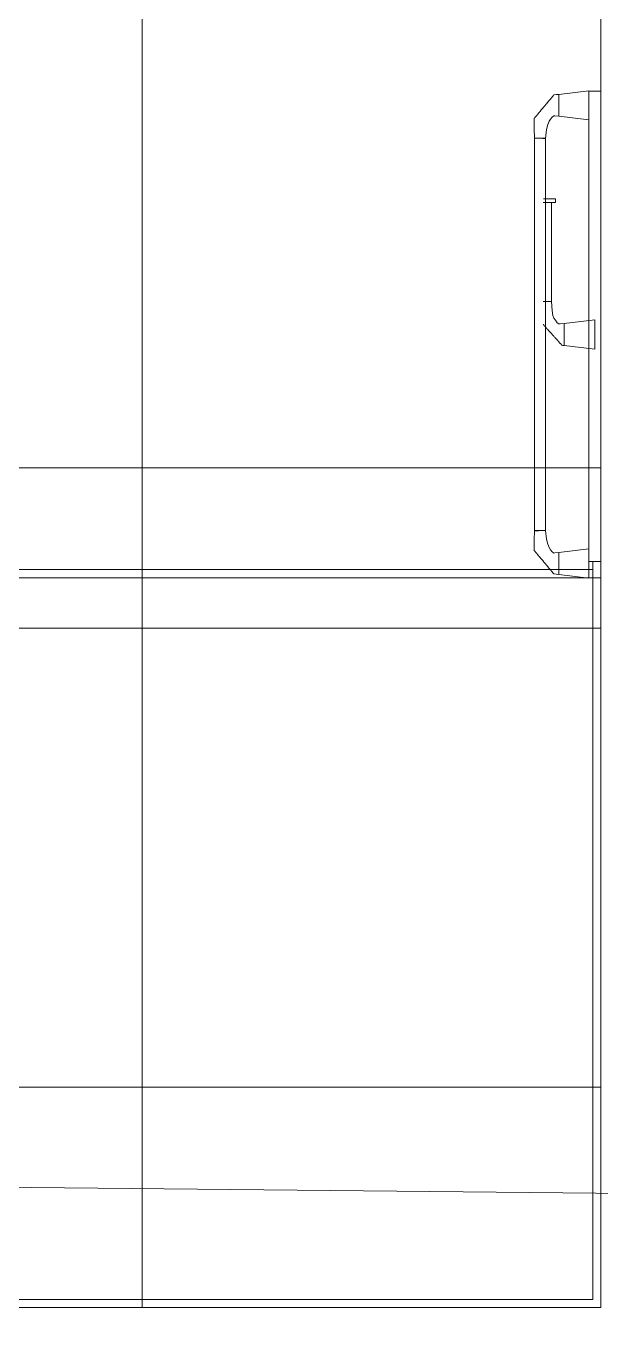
# Model space of a CAD drawing. Header units: metres. Extents: x 3856 to 4207, y -1118 to -691.
# Drawn here: x 3997.747 to 3998.456, y -990.257 to -988.647 of the extents above; entities that cross this region are included whole.
import ezdxf

# ---------------------------------------------------------------- set-up
doc = ezdxf.new("R2010")
doc.units = ezdxf.units.M
for name, color, linetype, lineweight in [('Common Edges', 7, 'Continuous', 9), ('Floors', 7, 'Continuous', 9), ('Furniture', 7, 'Continuous', 9), ('Surface Pattern', 7, 'Continuous', 9), ('Text Notes', 7, 'Continuous', 9), ('Walls', 7, 'Continuous', 9)]:
    doc.layers.add(name, color=color, linetype=linetype, lineweight=lineweight)

# ---------------------------------------------------------------- blocks, each defined once
blk = doc.blocks.new('KR6215551-Toallero-barra-Koral-mate-black - Mate back-11660680-IMPLANTACIÓN - KIT COMERCIAL')
at = {"layer": 'Furniture'}
for p, q in [((-0.1755, -0.0075), (-0.171, -0.0441)), ((-0.1395, -0.0075), (-0.1755, -0.0075)), ((-0.1395, -0.0075), (-0.1755, -0.0075)), ((-0.144, -0.0441), (-0.1395, -0.0075)), ((0.3895, -0.0075), (0.394, -0.0441)), ((0.4255, -0.0075), (0.3895, -0.0075)), ((0.4255, -0.0075), (0.3895, -0.0075)), ((0.421, -0.0441), (0.4255, -0.0075)), ((-0.171, -0.0441), (-0.144, -0.0441)), ((-0.171, -0.0441), (-0.144, -0.0441)), ((0.394, -0.0441), (0.421, -0.0441)), ((0.394, -0.0441), (0.421, -0.0441)), ((0.3669, -0.0609), (-0.1169, -0.0609)), ((-0.1169, -0.0609), (-0.1169, -0.0628)), ((-0.1169, -0.0609), (-0.1169, -0.0743)), ((0.3669, -0.0628), (0.3669, -0.0609)), ((0.3669, -0.0743), (0.3669, -0.0609)), ((-0.1169, -0.0723), (-0.1169, -0.0743)), ((-0.1169, -0.0743), (0.3669, -0.0743)), ((0.3669, -0.0743), (0.3669, -0.0723))]:
    blk.add_line(p, q, dxfattribs=at)
at = {"layer": 'Furniture', "flags": 128}
for points in [[(-0.171, -0.0441), (-0.1708, -0.0474), (-0.1703, -0.0504)], [(-0.1703, -0.0504), (-0.1708, -0.0474), (-0.171, -0.0441)], [(-0.171, -0.0441), (-0.1706, -0.0441), (-0.1692, -0.0441), (-0.1671, -0.0441), (-0.1643, -0.0441), (-0.161, -0.0441), (-0.1575, -0.0441), (-0.154, -0.0441), (-0.1508, -0.0441), (-0.148, -0.0441), (-0.1458, -0.0441), (-0.1445, -0.0441), (-0.144, -0.0441)], [(-0.144, -0.0441), (-0.1445, -0.0441), (-0.1458, -0.0441), (-0.148, -0.0441), (-0.1508, -0.0441), (-0.154, -0.0441), (-0.1575, -0.0441), (-0.161, -0.0441), (-0.1643, -0.0441), (-0.1671, -0.0441), (-0.1692, -0.0441), (-0.1706, -0.0441), (-0.171, -0.0441)], [(-0.1167, -0.0609), (-0.1276, -0.0595), (-0.1337, -0.0579), (-0.1378, -0.0564), (-0.1405, -0.0547), (-0.1429, -0.0526), (-0.1446, -0.0503), (-0.1444, -0.0491), (-0.144, -0.0441)], [(-0.144, -0.0441), (-0.1444, -0.0491), (-0.1446, -0.0503), (-0.1429, -0.0526), (-0.1405, -0.0547), (-0.1378, -0.0564), (-0.1337, -0.0579), (-0.1276, -0.0595), (-0.1167, -0.0609)], [(0.3667, -0.0609), (0.3776, -0.0595), (0.3837, -0.0579), (0.3878, -0.0564), (0.3905, -0.0547), (0.3929, -0.0526), (0.3946, -0.0503), (0.3944, -0.0491), (0.394, -0.0441)], [(0.394, -0.0441), (0.3944, -0.0491), (0.3946, -0.0503), (0.3929, -0.0526), (0.3905, -0.0547), (0.3878, -0.0564), (0.3837, -0.0579), (0.3776, -0.0595), (0.3667, -0.0609)], [(0.421, -0.0441), (0.4206, -0.0441), (0.4192, -0.0441), (0.4171, -0.0441), (0.4143, -0.0441), (0.411, -0.0441), (0.4075, -0.0441), (0.404, -0.0441), (0.4008, -0.0441), (0.398, -0.0441), (0.3958, -0.0441), (0.3945, -0.0441), (0.394, -0.0441)], [(0.394, -0.0441), (0.3945, -0.0441), (0.3958, -0.0441), (0.398, -0.0441), (0.4008, -0.0441), (0.404, -0.0441), (0.4075, -0.0441), (0.411, -0.0441), (0.4143, -0.0441), (0.4171, -0.0441), (0.4192, -0.0441), (0.4206, -0.0441), (0.421, -0.0441)], [(0.421, -0.0441), (0.4208, -0.0474), (0.4203, -0.0504)], [(0.4203, -0.0504), (0.4208, -0.0474), (0.421, -0.0441)], [(-0.1167, -0.0609), (-0.1168, -0.0611), (-0.1168, -0.0617), (-0.1168, -0.0628), (-0.1168, -0.0642), (-0.1169, -0.0658), (-0.1169, -0.0676), (-0.117, -0.0693), (-0.117, -0.0709), (-0.117, -0.0723), (-0.117, -0.0734), (-0.1171, -0.074), (-0.1171, -0.0742)], [(-0.1168, -0.0628), (-0.1168, -0.0617), (-0.1168, -0.0611), (-0.1167, -0.0609)], [(0.3667, -0.0609), (0.3668, -0.0611), (0.3668, -0.0617), (0.3668, -0.0628)], [(0.3671, -0.0742), (0.3671, -0.074), (0.367, -0.0734), (0.367, -0.0723), (0.367, -0.0709), (0.367, -0.0693), (0.3669, -0.0676), (0.3669, -0.0658), (0.3668, -0.0642), (0.3668, -0.0628), (0.3668, -0.0617), (0.3668, -0.0611), (0.3667, -0.0609)], [(-0.1417, -0.0745), (-0.1362, -0.0746), (-0.1289, -0.0745), (-0.1171, -0.0742)], [(-0.1171, -0.0742), (-0.1289, -0.0745), (-0.1362, -0.0746), (-0.1417, -0.0745)], [(-0.1171, -0.0742), (-0.1171, -0.074), (-0.117, -0.0734), (-0.117, -0.0723), (-0.117, -0.0709), (-0.117, -0.0693)], [(0.367, -0.0693), (0.367, -0.0709), (0.367, -0.0723), (0.367, -0.0734), (0.3671, -0.074), (0.3671, -0.0742)], [(0.3917, -0.0745), (0.3862, -0.0746), (0.3789, -0.0745), (0.3671, -0.0742)], [(0.3671, -0.0742), (0.3789, -0.0745), (0.3862, -0.0746), (0.3917, -0.0745)]]:
    blk.add_lwpolyline(points, dxfattribs=at)
at = {"layer": 'Furniture'}
for points, knots in [([(-0.1703, -0.0504), (-0.1703, -0.0505), (-0.1701, -0.0506), (-0.1698, -0.0509), (-0.1696, -0.0511), (-0.1693, -0.0513), (-0.1689, -0.0516), (-0.1683, -0.0522), (-0.1676, -0.0527), (-0.167, -0.0532), (-0.1665, -0.0537), (-0.166, -0.0541), (-0.1653, -0.0547), (-0.1645, -0.0553), (-0.164, -0.0558), (-0.1634, -0.0562), (-0.1627, -0.0569), (-0.1618, -0.0576), (-0.161, -0.0583), (-0.1604, -0.0588), (-0.1599, -0.0592), (-0.1595, -0.0595), (-0.1588, -0.0601), (-0.158, -0.0608), (-0.157, -0.0616), (-0.1561, -0.0623), (-0.1552, -0.0631), (-0.1541, -0.064), (-0.1527, -0.0652), (-0.1512, -0.0665), (-0.1502, -0.0673), (-0.1496, -0.0678), (-0.1492, -0.0681), (-0.1488, -0.0685), (-0.1482, -0.069), (-0.1475, -0.0696), (-0.1468, -0.0702), (-0.1463, -0.0706), (-0.146, -0.0708), (-0.1459, -0.071), (-0.1457, -0.0711), (-0.1454, -0.0713), (-0.1449, -0.0717), (-0.1443, -0.0723), (-0.1437, -0.0728), (-0.1433, -0.0731), (-0.143, -0.0734), (-0.1427, -0.0736), (-0.1424, -0.0738), (-0.1421, -0.0741), (-0.1418, -0.0743), (-0.1417, -0.0744), (-0.1417, -0.0745)], [-1, -1, -1, -1, -0.95, -0.925, -0.9125, -0.9, -0.875, -0.85, -0.825, -0.8, -0.7875, -0.775, -0.75, -0.725, -0.7125, -0.7, -0.675, -0.65, -0.625, -0.6125, -0.6, -0.5875, -0.575, -0.55, -0.525, -0.5, -0.475, -0.45, -0.4, -0.35, -0.325, -0.3125, -0.3, -0.2875, -0.275, -0.25, -0.225, -0.2125, -0.20625, -0.2, -0.19375, -0.1875, -0.175, -0.15, -0.125, -0.1125, -0.1, -0.0875, -0.075, -0.05, -0.025, 0, 0, 0, 0]), ([(-0.1417, -0.0745), (-0.1417, -0.0744), (-0.1418, -0.0743), (-0.1421, -0.0741), (-0.1424, -0.0738), (-0.1427, -0.0736), (-0.143, -0.0734), (-0.1433, -0.0731), (-0.1437, -0.0728), (-0.1443, -0.0723), (-0.1449, -0.0717), (-0.1454, -0.0713), (-0.1457, -0.0711), (-0.1459, -0.071), (-0.146, -0.0708), (-0.1463, -0.0706), (-0.1468, -0.0702), (-0.1475, -0.0696), (-0.1482, -0.069), (-0.1488, -0.0685), (-0.1492, -0.0681), (-0.1496, -0.0678), (-0.1502, -0.0673), (-0.1512, -0.0665), (-0.1527, -0.0652), (-0.1541, -0.064), (-0.1552, -0.0631), (-0.1561, -0.0623), (-0.157, -0.0616), (-0.158, -0.0608), (-0.1588, -0.0601), (-0.1595, -0.0595), (-0.1601, -0.059), (-0.1608, -0.0584), (-0.1618, -0.0576), (-0.1627, -0.0569), (-0.1634, -0.0562), (-0.164, -0.0558), (-0.1645, -0.0553), (-0.1653, -0.0547), (-0.166, -0.0541), (-0.1665, -0.0537), (-0.1669, -0.0533), (-0.1672, -0.053), (-0.1677, -0.0526), (-0.1683, -0.0522), (-0.1689, -0.0516), (-0.1693, -0.0513), (-0.1696, -0.0511), (-0.1698, -0.0509), (-0.1701, -0.0506), (-0.1703, -0.0505), (-0.1703, -0.0504)], [-1, -1, -1, -1, -0.975, -0.95, -0.925, -0.9125, -0.9, -0.8875, -0.875, -0.85, -0.825, -0.8125, -0.80625, -0.8, -0.79375, -0.7875, -0.775, -0.75, -0.725, -0.7125, -0.7, -0.6875, -0.675, -0.65, -0.6, -0.55, -0.525, -0.5, -0.475, -0.45, -0.425, -0.4125, -0.4, -0.375, -0.35, -0.325, -0.3, -0.2875, -0.275, -0.25, -0.225, -0.2125, -0.2, -0.1875, -0.175, -0.15, -0.125, -0.1, -0.0875, -0.075, -0.05, 0, 0, 0, 0]), ([(0.4203, -0.0504), (0.4203, -0.0505), (0.4201, -0.0506), (0.4198, -0.0509), (0.4196, -0.0511), (0.4193, -0.0513), (0.4189, -0.0516), (0.4183, -0.0522), (0.4176, -0.0527), (0.417, -0.0532), (0.4165, -0.0537), (0.416, -0.0541), (0.4153, -0.0547), (0.4145, -0.0553), (0.414, -0.0558), (0.4134, -0.0562), (0.4127, -0.0569), (0.4118, -0.0576), (0.411, -0.0583), (0.4104, -0.0588), (0.4099, -0.0592), (0.4095, -0.0595), (0.4088, -0.0601), (0.408, -0.0608), (0.407, -0.0616), (0.4061, -0.0623), (0.4052, -0.0631), (0.4041, -0.064), (0.4027, -0.0652), (0.4012, -0.0665), (0.4002, -0.0673), (0.3996, -0.0678), (0.3992, -0.0681), (0.3988, -0.0685), (0.3982, -0.069), (0.3975, -0.0696), (0.3968, -0.0702), (0.3963, -0.0706), (0.396, -0.0708), (0.3959, -0.071), (0.3957, -0.0711), (0.3954, -0.0713), (0.3949, -0.0717), (0.3943, -0.0723), (0.3937, -0.0728), (0.3933, -0.0731), (0.393, -0.0734), (0.3927, -0.0736), (0.3924, -0.0738), (0.3921, -0.0741), (0.3918, -0.0743), (0.3917, -0.0744), (0.3917, -0.0745)], [-1, -1, -1, -1, -0.95, -0.925, -0.9125, -0.9, -0.875, -0.85, -0.825, -0.8, -0.7875, -0.775, -0.75, -0.725, -0.7125, -0.7, -0.675, -0.65, -0.625, -0.6125, -0.6, -0.5875, -0.575, -0.55, -0.525, -0.5, -0.475, -0.45, -0.4, -0.35, -0.325, -0.3125, -0.3, -0.2875, -0.275, -0.25, -0.225, -0.2125, -0.20625, -0.2, -0.19375, -0.1875, -0.175, -0.15, -0.125, -0.1125, -0.1, -0.0875, -0.075, -0.05, -0.025, 0, 0, 0, 0]), ([(0.3917, -0.0745), (0.3917, -0.0744), (0.3918, -0.0743), (0.3921, -0.0741), (0.3924, -0.0738), (0.3927, -0.0736), (0.393, -0.0734), (0.3933, -0.0731), (0.3937, -0.0728), (0.3943, -0.0723), (0.3949, -0.0717), (0.3954, -0.0713), (0.3957, -0.0711), (0.3959, -0.071), (0.396, -0.0708), (0.3963, -0.0706), (0.3968, -0.0702), (0.3975, -0.0696), (0.3982, -0.069), (0.3988, -0.0685), (0.3992, -0.0681), (0.3996, -0.0678), (0.4002, -0.0673), (0.4012, -0.0665), (0.4027, -0.0652), (0.4041, -0.064), (0.4052, -0.0631), (0.4061, -0.0623), (0.407, -0.0616), (0.408, -0.0608), (0.4088, -0.0601), (0.4095, -0.0595), (0.4101, -0.059), (0.4108, -0.0584), (0.4118, -0.0576), (0.4127, -0.0569), (0.4134, -0.0562), (0.414, -0.0558), (0.4145, -0.0553), (0.4153, -0.0547), (0.416, -0.0541), (0.4165, -0.0537), (0.4169, -0.0533), (0.4172, -0.053), (0.4177, -0.0526), (0.4183, -0.0522), (0.4189, -0.0516), (0.4193, -0.0513), (0.4196, -0.0511), (0.4198, -0.0509), (0.4201, -0.0506), (0.4203, -0.0505), (0.4203, -0.0504)], [-1, -1, -1, -1, -0.975, -0.95, -0.925, -0.9125, -0.9, -0.8875, -0.875, -0.85, -0.825, -0.8125, -0.80625, -0.8, -0.79375, -0.7875, -0.775, -0.75, -0.725, -0.7125, -0.7, -0.6875, -0.675, -0.65, -0.6, -0.55, -0.525, -0.5, -0.475, -0.45, -0.425, -0.4125, -0.4, -0.375, -0.35, -0.325, -0.3, -0.2875, -0.275, -0.25, -0.225, -0.2125, -0.2, -0.1875, -0.175, -0.15, -0.125, -0.1, -0.0875, -0.075, -0.05, 0, 0, 0, 0])]:
    blk.add_open_spline(points, degree=3, knots=knots, dxfattribs=at)
blk = doc.blocks.new('KR6155551-Portarollos-Koral-mate-black - Mate black-11660681-IMPLANTACIÓN - KIT COMERCIAL')
at = {"layer": 'Furniture'}
for p, q in [((0.107, -0.0001), (0.1115, -0.0379)), ((0.143, -0.0001), (0.107, -0.0001)), ((0.143, -0.0001), (0.107, -0.0001)), ((0.1385, -0.0379), (0.143, -0.0001)), ((0.1115, -0.0379), (0.1385, -0.0379)), ((0.1115, -0.0379), (0.1385, -0.0379)), ((-0.0375, -0.0484), (-0.0421, -0.0484)), ((-0.0421, -0.0484), (-0.0421, -0.0601)), ((-0.0421, -0.0601), (-0.0421, -0.0632)), ((-0.0421, -0.0601), (-0.0421, -0.0632)), ((-0.0375, -0.0601), (-0.0375, -0.0484)), ((0.0844, -0.0534), (-0.0375, -0.0534)), ((-0.0375, -0.0534), (-0.0375, -0.0635)), ((-0.0375, -0.0534), (-0.0375, -0.0635)), ((-0.0375, -0.0632), (-0.0375, -0.0601)), ((-0.0375, -0.0632), (-0.0375, -0.0601)), ((0.0844, -0.0635), (0.0844, -0.0534)), ((0.0844, -0.0635), (0.0844, -0.0534))]:
    blk.add_line(p, q, dxfattribs=at)
at = {"layer": 'Furniture', "flags": 128}
for points in [[(0.0844, -0.0534), (0.0955, -0.0525), (0.1017, -0.0515), (0.1048, -0.0503), (0.1075, -0.0486), (0.1105, -0.0465), (0.1118, -0.0444), (0.112, -0.0425), (0.1116, -0.0379)], [(0.1116, -0.0379), (0.112, -0.0425), (0.1118, -0.0444), (0.1105, -0.0465), (0.1075, -0.0486), (0.1048, -0.0503), (0.1017, -0.0515), (0.0955, -0.0525), (0.0844, -0.0534)], [(0.1386, -0.0379), (0.1381, -0.0379), (0.1367, -0.0379), (0.1346, -0.0379), (0.1318, -0.0379), (0.1286, -0.0379), (0.1251, -0.0379), (0.1216, -0.0379), (0.1183, -0.0379), (0.1155, -0.0379), (0.1134, -0.0379), (0.112, -0.0379), (0.1116, -0.0379)], [(0.1116, -0.0379), (0.112, -0.0379), (0.1134, -0.0379), (0.1155, -0.0379), (0.1183, -0.0379), (0.1216, -0.0379), (0.1251, -0.0379), (0.1286, -0.0379), (0.1318, -0.0379), (0.1346, -0.0379), (0.1367, -0.0379), (0.1381, -0.0379), (0.1386, -0.0379)], [(0.1386, -0.0379), (0.1385, -0.0392), (0.1384, -0.0405)], [(0.1384, -0.0405), (0.1385, -0.0392), (0.1386, -0.0379)], [(0.0844, -0.0534), (0.0844, -0.0537), (0.0844, -0.0543), (0.0844, -0.0554), (0.0844, -0.0568), (0.0844, -0.0584), (0.0844, -0.0601), (0.0844, -0.0619), (0.0844, -0.0635)], [(0.0844, -0.0635), (0.0844, -0.0619), (0.0844, -0.0601), (0.0844, -0.0584), (0.0844, -0.0568), (0.0844, -0.0554), (0.0844, -0.0543), (0.0844, -0.0537), (0.0844, -0.0534)]]:
    blk.add_lwpolyline(points, dxfattribs=at)
at = {"layer": 'Furniture'}
for points, knots in [([(0.1384, -0.0405), (0.1383, -0.0405), (0.1381, -0.0407), (0.1376, -0.0411), (0.1373, -0.0414), (0.137, -0.0417), (0.1364, -0.0422), (0.1356, -0.0429), (0.1349, -0.0436), (0.1343, -0.0441), (0.1338, -0.0446), (0.1333, -0.045), (0.1326, -0.0456), (0.1317, -0.0464), (0.1308, -0.0473), (0.1301, -0.0479), (0.1295, -0.0484), (0.129, -0.0489), (0.1282, -0.0496), (0.1273, -0.0505), (0.1263, -0.0513), (0.1256, -0.052), (0.1251, -0.0524), (0.1245, -0.0529), (0.1239, -0.0535), (0.1227, -0.0546), (0.1211, -0.056), (0.1193, -0.0577), (0.118, -0.0588), (0.1173, -0.0594), (0.1168, -0.0599), (0.1162, -0.0604), (0.1155, -0.061), (0.1147, -0.0618), (0.1138, -0.0626), (0.1132, -0.0631), (0.1129, -0.0634), (0.1127, -0.0635), (0.1126, -0.0636)], [-1, -1, -1, -1, -0.9444444, -0.9166667, -0.9027778, -0.8888889, -0.8611111, -0.8333333, -0.8055556, -0.7916667, -0.7777778, -0.7638889, -0.75, -0.7222222, -0.6944444, -0.6805556, -0.6666667, -0.6527778, -0.6388889, -0.6111111, -0.5833333, -0.5694444, -0.5555556, -0.5416667, -0.5277778, -0.5, -0.4444444, -0.3888889, -0.3611111, -0.3472222, -0.3333333, -0.3194444, -0.3055556, -0.2777778, -0.25, -0.2361111, -0.2291667, -0.2222222, -0.2222222, -0.2222222, -0.2222222]), ([(0.1126, -0.0636), (0.1127, -0.0635), (0.1129, -0.0634), (0.1132, -0.0631), (0.1138, -0.0626), (0.1147, -0.0618), (0.1155, -0.061), (0.1162, -0.0604), (0.1168, -0.0599), (0.1173, -0.0594), (0.118, -0.0588), (0.1193, -0.0577), (0.1211, -0.056), (0.1227, -0.0546), (0.1239, -0.0535), (0.1245, -0.0529), (0.1252, -0.0523), (0.1261, -0.0515), (0.1273, -0.0505), (0.1282, -0.0496), (0.129, -0.0489), (0.1295, -0.0484), (0.1301, -0.0479), (0.1308, -0.0473), (0.1317, -0.0464), (0.1326, -0.0456), (0.1333, -0.045), (0.1338, -0.0446), (0.1343, -0.0441), (0.1349, -0.0436), (0.1356, -0.0429), (0.1364, -0.0422), (0.137, -0.0417), (0.1373, -0.0414), (0.1376, -0.0411), (0.1381, -0.0407), (0.1383, -0.0405), (0.1384, -0.0405)], [-0.7777778, -0.7777778, -0.7777778, -0.7777778, -0.7708333, -0.7638889, -0.75, -0.7222222, -0.6944444, -0.6805556, -0.6666667, -0.6527778, -0.6388889, -0.6111111, -0.5555556, -0.5, -0.4722222, -0.4583333, -0.4444444, -0.4166667, -0.3888889, -0.3611111, -0.3472222, -0.3333333, -0.3194444, -0.3055556, -0.2777778, -0.25, -0.2361111, -0.2222222, -0.2083333, -0.1944444, -0.1666667, -0.1388889, -0.1111111, -0.0972222, -0.0833333, -0.0555556, 0, 0, 0, 0])]:
    blk.add_open_spline(points, degree=3, knots=knots, dxfattribs=at)
blk = doc.blocks.new('EDIFICIO TIPO A_rvt-3-IMPLANTACIÓN - KIT COMERCIAL')
at = {"layer": 'Surface Pattern', "true_color": 0x808080}
h = blk.add_hatch(dxfattribs=at)
h.set_pattern_fill('FP_68', color=8, style=0, pattern_type=2)
h.set_pattern_definition([(270, (3998.456, 1045.012), (0.566, 3e-17), []), (0, (3998.456, 1045.012), (0, 0.566), [])])
h.paths.add_polyline_path([(3997.3749, -989.3273), (3998.4559, -989.3273), (3998.4559, -987.8893), (3997.7059, -987.8893), (3997.7059, -987.8493), (3998.4559, -987.8493), (3998.4559, -987.8273), (3997.5209, -987.8273), (3997.5209, -988.1488), (3997.5209, -988.1558), (3997.5209, -988.4774), (3996.9559, -988.4773), (3996.9674, -989.3273), (3997.3726, -989.3273)])
h.paths.add_polyline_path([(3998.3826, -989.2693), (3998.3761, -989.2693), (3998.3842, -989.2693)])
h.paths.add_polyline_path([(3996.9925, -989.1977), (3996.9674, -989.1727), (3996.9768, -988.6727), (3996.9925, -988.657), (3997.0914, -988.6727), (3997.1791, -988.7212), (3997.1912, -988.7681), (3997.1912, -988.7938), (3997.3726, -988.7417), (3997.3749, -988.741), (3997.4797, -988.7309), (3997.5815, -988.7592), (3997.6729, -988.813), (3997.7145, -988.8636), (3997.7256, -988.8946), (3997.7145, -988.9911), (3997.6729, -989.0417), (3997.5815, -989.0955), (3997.4797, -989.1238), (3997.3749, -989.1137), (3997.3726, -989.113), (3997.1912, -989.0608), (3997.1912, -989.1075), (3997.1675, -989.1423), (3997.1012, -989.1785), (3997.0477, -989.1933)])
h = blk.add_hatch(dxfattribs=at)
h.set_pattern_fill('FP_79', color=8, style=0, pattern_type=2)
h.set_pattern_definition([(180, (3997.89, 1046.512), (-7e-17, -0.566), []), (270, (3997.89, 1046.512), (0.566, 3e-17), [])])
h.paths.add_polyline_path([(3998.4559, -990.2273), (3998.4559, -989.3273), (3996.9559, -989.3273), (3996.9559, -990.2273), (3997.2842, -990.2273)])
h.paths.add_polyline_path([(3997.2142, -989.8873), (3997.199, -989.8773), (3997.2072, -989.6688), (3997.3405, -989.6773), (3997.3309, -989.8773), (3997.2842, -989.8873)])
at = {"layer": 'Common Edges'}
for p, q in [((3998.4559, -989.3073), (3998.4459, -989.3073)), ((3998.4459, -989.3073), (3998.4559, -989.3073))]:
    blk.add_line(p, q, dxfattribs=at)
at = {"layer": 'Floors'}
for p, q in [((3998.4559, -989.3273), (3998.4559, -988.6293)), ((3996.9559, -989.3273), (3998.4559, -989.3273)), ((3998.4559, -990.2273), (3998.4559, -989.3273)), ((3996.9559, -990.2273), (3998.4559, -990.2273))]:
    blk.add_line(p, q, dxfattribs=at)
at = {"layer": 'Walls', "lineweight": 18}
for p, q in [((3998.4559, -988.7273), (3998.4409, -988.7273)), ((3998.4409, -988.7273), (3998.4409, -989.3073)), ((3998.4559, -989.3073), (3998.4559, -988.7273)), ((3998.4409, -989.3073), (3998.4459, -989.3073)), ((3998.4459, -989.3073), (3998.4459, -990.2173)), ((3998.4559, -990.2173), (3998.4559, -989.3073)), ((3998.4459, -990.2173), (3996.9659, -990.2173)), ((3998.4559, -990.2273), (3998.4559, -990.2173)), ((3996.9659, -990.2273), (3998.4559, -990.2273))]:
    blk.add_line(p, q, dxfattribs=at)
at = {"layer": 'Walls'}
for p, q in [((3996.9559, -989.3173), (3998.4459, -989.3173)), ((3998.4459, -989.3273), (3998.4459, -989.3173)), ((3998.4459, -989.3273), (3996.9659, -989.3273))]:
    blk.add_line(p, q, dxfattribs=at)
at = {"layer": 'Furniture', "lineweight": 9, "rotation": 270}
for name in ['KR6215551-Toallero-barra-Koral-mate-black - Mate back-11660680-IMPLANTACIÓN - KIT COMERCIAL', 'KR6155551-Portarollos-Koral-mate-black - Mate black-11660681-IMPLANTACIÓN - KIT COMERCIAL']:
    blk.add_blockref(name, (3998.4484, -988.9023), dxfattribs=at)

msp = doc.modelspace()

# ---------------------------------------------------------------- linework, layer by layer
at = {"layer": 'Text Notes'}
msp.add_line((4038.3072, -990.4977), (3868.49, -988.7453), dxfattribs=at)

# ---------------------------------------------------------------- block references
at = {"lineweight": 5}
msp.add_blockref('EDIFICIO TIPO A_rvt-3-IMPLANTACIÓN - KIT COMERCIAL', (0, 0), dxfattribs=at)

doc.saveas('drawing.dxf')
